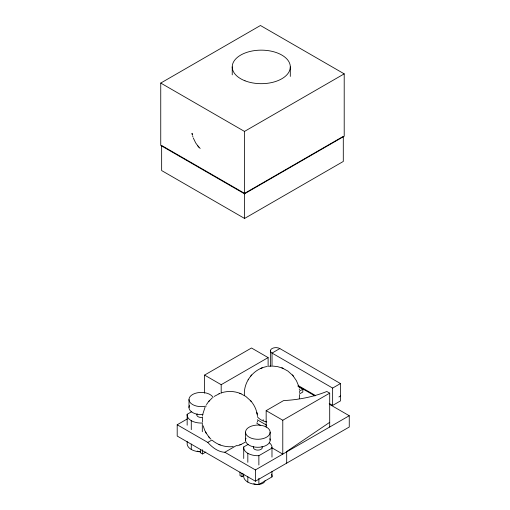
<?xml version="1.0" encoding="UTF-8"?>
<svg xmlns="http://www.w3.org/2000/svg" width="510" height="510" viewBox="0 0 510 510"><rect width="100%" height="100%" fill="white"/><g stroke="black" fill="none" stroke-linecap="round" stroke-linejoin="round"><path stroke-width="0.76" d="M202.368 418.009L202.502 422.108M299.644 394.823L299.249 398.578M257.474 422.108L257.575 421.005M202.502 416.122L202.604 415.344M202.77 414.254L205.071 407.146M267.246 366.48C253.693 368.577 243.206 381.933 244.443 395.607M248.109 379.873L248.491 379.198M206.454 404.602L208.545 401.65L212.217 397.934M208.545 401.65L209.068 401.051M209.202 400.898L209.712 400.312M250.588 376.252L251.111 375.653M251.239 375.494L251.749 374.914M329.702 422.325L286.69 451.503L286.69 463.137M214.149 396.448L220.243 393.242M245.17 442.221L241.051 444.452L237.029 445.848M160.746 83.066L260.451 25.5L344.205 73.854L344.205 136.246L244.494 193.813L160.746 145.458L160.746 83.066L244.494 131.421L344.205 73.854M244.577 193.366L343.294 136.374L343.294 161.453L244.577 218.446L161.651 170.569L161.651 145.49L244.577 193.366L244.577 218.446M204.567 393.204L204.567 375.092L251.494 347.998L268.113 357.593L268.113 366.256M329.192 403.448L332.635 405.437L340.457 400.917L340.457 383.558L279.843 348.559L272.028 353.079L272.028 366.492M204.567 375.092L221.187 384.687L268.113 357.593M187.157 425.187L187.157 414.292L191.754 411.64M329.364 404.239L349.254 415.726L349.254 427.017L255.408 481.204L177.199 436.05L177.199 424.76L187.399 418.869M177.199 424.76L207.78 442.412L211.688 440.156M299.427 391.157L302.819 389.2L302.819 392.024L299.427 393.981M266.163 427.189L266.163 410.646L283.592 400.586A88.485 51.083 0 0 0 326.821 391.482L329.702 393.153L329.702 427.017M200.564 449.31L200.564 452.842L202.515 453.97L205.842 452.051M279.843 348.559A5.527 3.194 0 0 0 272.028 348.559A5.527 3.194 0 0 0 272.028 353.079L332.635 388.072L340.457 383.558M207.78 442.412A27.648 15.963 60 0 0 224.827 452.255L236.557 445.485M266.163 410.646L282.782 420.24L329.702 393.153M243.716 458.515L243.716 446.945L248.306 444.293M243.716 446.945A14.172 8.179 0 0 0 258.87 455.691L271.983 448.124A14.172 8.179 0 0 0 269.242 442.667M240.006 472.088L240.006 475.613L241.963 476.742L243.716 475.734A14.172 8.179 0 0 0 258.87 484.481L271.983 476.907L271.983 471.508M224.827 452.255L255.408 469.914L349.254 415.726M260.961 368.373L261.579 368.131M261.706 368.073L262.28 367.844M218.924 393.777L219.536 393.529M239.732 444.988L241.051 444.452M221.716 392.732C227.753 390.832 234.447 391.081 240.306 393.471M268.815 366.256L271.218 366.084M233.204 446.575C225.732 447.48 217.955 445.153 212.217 440.296M272.831 366.084L277.574 366.626L282.342 368.073M263.007 419.857L263.759 420.1M282.476 368.131L287.863 371.05L292.81 375.494M240.44 393.529L245.826 396.448L250.773 400.898M281.769 367.844L283.088 368.373M239.732 393.242L241.051 393.777M218.924 444.452L220.243 444.988M298.197 385.554L315.416 395.492M297.802 386.019L314.957 395.926M298.541 386.733L302.819 389.2M257.282 419.794L266.775 425.27M271.479 447.582L282.782 454.11L282.782 420.24M200.181 148.48L198.447 146.657M210.936 439.155L209.202 437.331M193.284 137.974L195.7 142.953L198.32 146.498M292.944 375.653L296.469 380.791L298.331 385.209M250.907 401.051C254.566 405.246 256.868 410.588 257.474 416.122M206.065 432.958L209.068 437.178M197.797 145.898L198.957 147.237M292.3 374.914L293.467 376.252M250.263 400.312L251.43 401.65M208.545 436.579L209.712 437.918M203.159 425.818L204.733 430.37L206.454 433.627M205.543 432.034L205.938 432.722M192.703 136.195L192.927 136.941M256.817 412.411L256.976 413.176M257.046 413.482L257.206 414.254M192.181 134.066L192.015 133.295L192.41 135.137L192.244 134.379M299.249 388.856L299.408 389.946M299.612 391.827L299.644 392.611M332.635 388.072L332.635 405.437M290.305 66.912L290.305 76.423M271.983 448.124L271.983 457.119M270.408 350.816L270.408 366.174M270.153 432.18A12.304 7.102 0 0 1 251.698 438.332A12.304 7.102 0 0 1 251.698 426.028A12.304 7.102 0 0 1 270.153 432.18L270.153 440.194M258.87 455.691L258.87 465.031M258.87 478.259L258.87 484.481M255.408 469.914L255.408 481.204M247.828 453.32L247.828 462.315M247.828 476.71L247.828 482.103M245.546 432.18L245.546 440.194M244.494 131.421L244.494 193.813M243.716 473.969L243.716 475.734M241.963 473.216L241.963 476.742M232.235 66.912L232.235 74.843M221.187 384.687L221.187 393.35M202.515 449.737L202.515 453.97M202.311 431.721L202.311 423.045A14.172 8.179 0 0 1 187.157 414.292M191.275 420.667L191.275 429.662M191.275 444.057L191.275 449.45M188.993 399.528L188.993 407.541M187.157 441.526L187.157 443.082A14.172 8.179 0 0 0 200.717 451.841M200.545 451.79A7.261 4.188 0 0 1 197.185 451.069M202.655 417.352A4.494 2.595 0 0 1 197.963 416.619A4.494 2.595 0 0 1 197.172 413.852M203.044 414.573A12.304 7.102 0 0 1 189.49 405.546M206.403 405.992A12.304 7.102 0 0 1 189.873 402.167A12.304 7.102 0 0 1 197.268 392.815A12.304 7.102 0 0 1 213.103 397.526M265.072 480.7A7.261 4.188 0 0 1 253.738 483.722M271.53 474.185A14.172 8.179 0 0 1 271.983 476.907M261.974 446.505A4.494 2.595 0 0 1 257.85 450.126A4.494 2.595 0 0 1 253.725 446.505M269.873 438.683A12.304 7.102 0 0 1 257.41 447.295A12.304 7.102 0 0 1 246.043 438.192M340.457 395.97A85.897 49.591 0 0 1 338.908 396.965M266.755 421.974A17.569 10.984 -4.5 0 1 257.429 416.842M260.648 425.474A27.648 15.963 60 0 1 256.626 422.988M244.998 80.797A29.032 16.76 0 0 0 290.235 68.111A29.032 16.76 0 0 0 248.587 51.835A29.032 16.76 0 0 0 244.998 80.797"/></g></svg>
